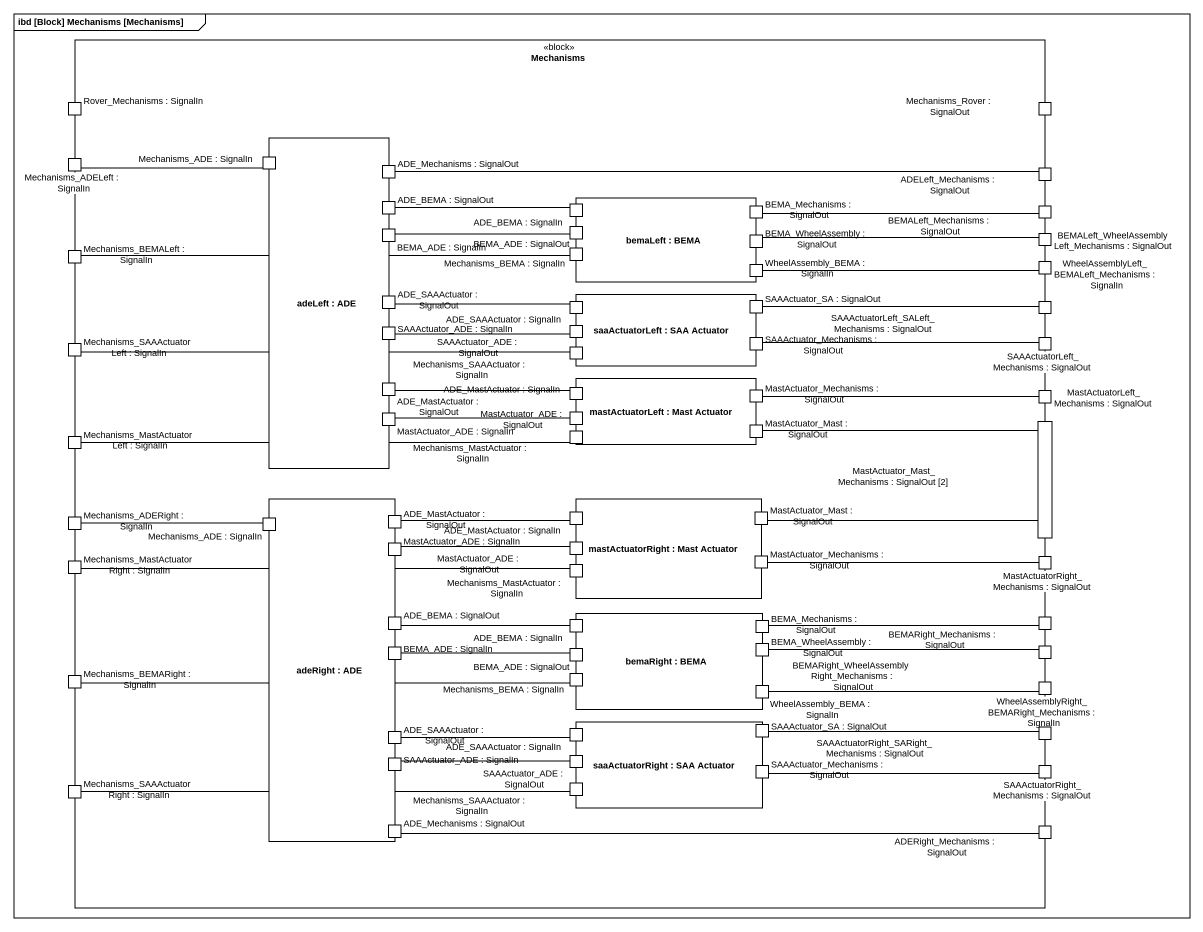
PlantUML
@startuml
mainframe ibd [Block] Mechanisms [Mechanisms]
rectangle Mechanisms <<block>> {
  port "Rover_Mechanisms : SignalIn" as Rover_Mechanisms_SignalIn
  port "Mechanisms_Rover : SignalOut" as Mechanisms_Rover_SignalOut
  port "Mechanisms_ADELeft : SignalIn" as Mechanisms_ADELeft_SignalIn
  rectangle "adeLeft : ADE" as adeLeft {
    port "Mechanisms_ADE : SignalIn" as Mechanisms_ADE_SignalIn
    port "ADE_Mechanisms : SignalOut" as ADE_Mechanisms_SignalOut
    port "ADE_BEMA : SignalOut" as ADE_BEMA_SignalOut
    port "BEMA_ADE : SignalIn" as BEMA_ADE_SignalIn
    port "ADE_SAAActuator : SignalOut" as ADE_SAAActuator_SignalOut
    port "SAAActuator_ADE : SignalIn" as SAAActuator_ADE_SignalIn
    port "ADE_MastActuator : SignalOut" as ADE_MastActuator_SignalOut
    port "MastActuator_ADE : SignalIn" as MastActuator_ADE_SignalIn
  }
  port "ADELeft_Mechanisms : SignalOut" as ADELeft_Mechanisms_SignalOut
  rectangle "bemaLeft : BEMA" as bemaLeft {
    port "ADE_BEMA : SignalIn" as ADE_BEMA_SignalIn
    port "BEMA_Mechanisms : SignalOut" as BEMA_Mechanisms_SignalOut
    port "Mechanisms_BEMA : SignalIn" as Mechanisms_BEMA_SignalIn
    port "BEMA_ADE : SignalOut" as BEMA_ADE_SignalOut
    port "BEMA_WheelAssembly : SignalOut" as BEMA_WheelAssembly_SignalOut
    port "WheelAssembly_BEMA : SignalIn" as WheelAssembly_BEMA_SignalIn
  }
  port "BEMALeft_Mechanisms : SignalOut" as BEMALeft_Mechanisms
  port "BEMALeft_WheelAssemblyLeft_Mechanisms : SignalOut" as BEMALeft_WheelAssemblyLeft
  port "Mechanisms_BEMALeft : SignalIn" as Mechanisms_BEMALeft_SignalIn
  port "WheelAssemblyLeft_BEMALeft_Mechanisms : SignalIn" as WheelAssemblyLeft_BEMALeft
  rectangle "saaActuatorLeft : SAA Actuator" as saaActuatorLeft {
    port "ADE_SAAActuator : SignalIn" as ADE_SAAActuator_SignalIn
    port "SAAActuator_ADE : SignalOut" as SAAActuator_ADE_SignalOut
    port "SAAActuator_SA : SignalOut" as SAAActuator_SA_SignalOut
    port "Mechanisms_SAAActuator : SignalIn" as Mechanisms_SAAActuator
    port "SAAActuator_Mechanisms : SignalOut" as SAAActuator_Mechanisms
  }
  port "SAAActuatorLeft_SALeft_Mechanisms : SignalOut" as SAAActuatorLeft_SALeft
  port "Mechanisms_SAAActuatorLeft : SignalIn" as Mechanisms_SAAActuatorLeft
  port "SAAActuatorLeft_Mechanisms : SignalOut" as SAAActuatorLeft_Mechanisms
  rectangle "mastActuatorLeft : Mast Actuator" as mastActuatorLeft {
    port "ADE_MastActuator : SignalIn" as ADE_MastActuator_SignalIn
    port "MastActuator_Mechanisms : SignalOut" as MastActuator_Mechanisms
    port "Mechanisms_MastActuator : SignalIn" as Mechanisms_MastActuator
    port "MastActuator_ADE : SignalOut" as MastActuator_ADE_SignalOut
    port "MastActuator_Mast : SignalOut" as MastActuator_Mast_SignalOut
  }
  port "MastActuatorLeft_Mechanisms : SignalOut" as MastActuatorLeft_Mechanisms
  port "Mechanisms_MastActuatorLeft : SignalIn" as Mechanisms_MastActuatorLeft
  port "MastActuator_Mast_Mechanisms : SignalOut [2]" as MastActuator_Mast
  port "Mechanisms_ADERight : SignalIn" as Mechanisms_ADERight_SignalIn
  rectangle "adeRight : ADE" as adeRight {
    port "Mechanisms_ADE : SignalIn" as Mechanisms_ADE_SignalIn_2
    port "ADE_MastActuator : SignalOut" as ADE_MastActuator_SignalOut_2
    port "MastActuator_ADE : SignalIn" as MastActuator_ADE_SignalIn_2
    port "ADE_BEMA : SignalOut" as ADE_BEMA_SignalOut_2
    port "BEMA_ADE : SignalIn" as BEMA_ADE_SignalIn_2
    port "ADE_SAAActuator : SignalOut" as ADE_SAAActuator_SignalOut_2
    port "SAAActuator_ADE : SignalIn" as SAAActuator_ADE_SignalIn_2
    port "ADE_Mechanisms : SignalOut" as ADE_Mechanisms_SignalOut_2
  }
  rectangle "mastActuatorRight : Mast Actuator" as mastActuatorRight {
    port "ADE_MastActuator : SignalIn" as ADE_MastActuator_SignalIn_2
    port "MastActuator_Mast : SignalOut" as MastActuator_Mast_SignalOut_2
    port "MastActuator_ADE : SignalOut" as MastActuator_ADE_SignalOut_2
    port "MastActuator_Mechanisms : SignalOut" as MastActuator_Mechanisms_2
    port "Mechanisms_MastActuator : SignalIn" as Mechanisms_MastActuator_2
  }
  port "MastActuatorRight_Mechanisms : SignalOut" as MastActuatorRight
  port "Mechanisms_MastActuatorRight : SignalIn" as Mechanisms_2
  rectangle "bemaRight : BEMA" as bemaRight {
    port "ADE_BEMA : SignalIn" as ADE_BEMA_SignalIn_2
    port "BEMA_Mechanisms : SignalOut" as BEMA_Mechanisms_SignalOut_2
    port "Mechanisms_BEMA : SignalIn" as Mechanisms_BEMA_SignalIn_2
    port "BEMA_ADE : SignalOut" as BEMA_ADE_SignalOut_2
    port "BEMA_WheelAssembly : SignalOut" as BEMA_WheelAssembly_SignalOut_2
    port "WheelAssembly_BEMA : SignalIn" as WheelAssembly_BEMA_SignalIn_2
  }
  port "BEMARight_Mechanisms : SignalOut" as BEMARight_Mechanisms
  port "BEMARight_WheelAssemblyRight_Mechanisms : SignalOut" as BEMARight
  port "Mechanisms_BEMARight : SignalIn" as Mechanisms_BEMARight
  port "WheelAssemblyRight_BEMARight_Mechanisms : SignalIn" as WheelAssemblyRight
  rectangle "saaActuatorRight : SAA Actuator" as saaActuatorRight {
    port "ADE_SAAActuator : SignalIn" as ADE_SAAActuator_SignalIn_2
    port "SAAActuator_SA : SignalOut" as SAAActuator_SA_SignalOut_2
    port "Mechanisms_SAAActuator : SignalIn" as Mechanisms_SAAActuator_2
    port "SAAActuator_ADE : SignalOut" as SAAActuator_ADE_SignalOut_2
    port "SAAActuator_Mechanisms : SignalOut" as SAAActuator_Mechanisms_2
  }
  port "SAAActuatorRight_SARight_Mechanisms : SignalOut" as SAAActuatorRight_SARight
  port "Mechanisms_SAAActuatorRight : SignalIn" as Mechanisms_SAAActuatorRight
  port "SAAActuatorRight_Mechanisms : SignalOut" as SAAActuatorRight_Mechanisms
  port "ADERight_Mechanisms : SignalOut" as ADERight_Mechanisms
}
Mechanisms_ADELeft_SignalIn -right- Mechanisms_ADE_SignalIn
ADE_Mechanisms_SignalOut -right- ADELeft_Mechanisms_SignalOut
ADE_BEMA_SignalOut -right- ADE_BEMA_SignalIn
BEMA_Mechanisms_SignalOut -right- BEMALeft_Mechanisms
BEMA_ADE_SignalIn -right- BEMA_ADE_SignalOut
BEMA_WheelAssembly_SignalOut -right- BEMALeft_WheelAssemblyLeft
Mechanisms_BEMALeft_SignalIn -right- Mechanisms_BEMA_SignalIn
WheelAssembly_BEMA_SignalIn -right- WheelAssemblyLeft_BEMALeft
ADE_SAAActuator_SignalOut -right- ADE_SAAActuator_SignalIn
SAAActuator_SA_SignalOut -right- SAAActuatorLeft_SALeft
Mechanisms_SAAActuatorLeft -right- Mechanisms_SAAActuator
SAAActuator_ADE_SignalIn -right- SAAActuator_ADE_SignalOut
SAAActuator_Mechanisms -right- SAAActuatorLeft_Mechanisms
ADE_MastActuator_SignalOut -right- ADE_MastActuator_SignalIn
MastActuator_Mechanisms -right- MastActuatorLeft_Mechanisms
Mechanisms_MastActuatorLeft -right- Mechanisms_MastActuator
MastActuator_ADE_SignalIn -right- MastActuator_ADE_SignalOut
MastActuator_Mast_SignalOut -right- MastActuator_Mast
Mechanisms_ADERight_SignalIn -right- Mechanisms_ADE_SignalIn_2
ADE_MastActuator_SignalOut_2 -right- ADE_MastActuator_SignalIn_2
MastActuator_Mast_SignalOut_2 -right- MastActuator_Mast
MastActuator_ADE_SignalOut_2 -left- MastActuator_ADE_SignalIn_2
MastActuator_Mechanisms_2 -right- MastActuatorRight
Mechanisms_2 -right- Mechanisms_MastActuator_2
ADE_BEMA_SignalOut_2 -right- ADE_BEMA_SignalIn_2
BEMA_Mechanisms_SignalOut_2 -right- BEMARight_Mechanisms
BEMA_ADE_SignalIn_2 -right- BEMA_ADE_SignalOut_2
BEMA_WheelAssembly_SignalOut_2 -right- BEMARight
Mechanisms_BEMARight -right- Mechanisms_BEMA_SignalIn_2
WheelAssembly_BEMA_SignalIn_2 -right- WheelAssemblyRight
ADE_SAAActuator_SignalOut_2 -right- ADE_SAAActuator_SignalIn_2
SAAActuator_SA_SignalOut_2 -right- SAAActuatorRight_SARight
Mechanisms_SAAActuatorRight -right- Mechanisms_SAAActuator_2
SAAActuator_ADE_SignalOut_2 -left- SAAActuator_ADE_SignalIn_2
SAAActuator_Mechanisms_2 -right- SAAActuatorRight_Mechanisms
ADE_Mechanisms_SignalOut_2 -right- ADERight_Mechanisms
@enduml
